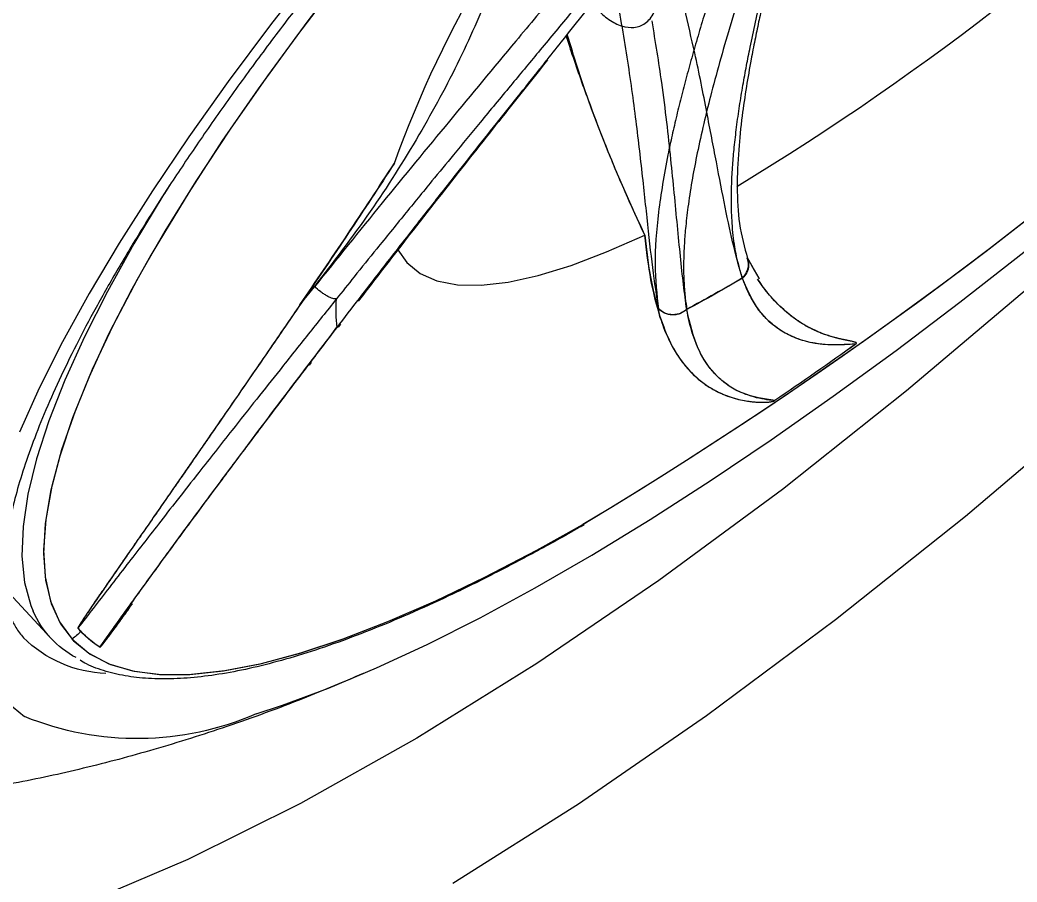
# Model space of a CAD drawing. Header units: inches. Extents: x 0 to 84, y -22 to 124.
# Drawn here: x 15.495 to 16.493, y 70.978 to 71.84 of the extents above; entities that cross this region are included whole.
import ezdxf

# ---------------------------------------------------------------- set-up
doc = ezdxf.new("R2010")
doc.units = ezdxf.units.IN
doc.header["$MEASUREMENT"] = 0
doc.layers.add('1', color=4, linetype='Continuous')
doc.layers.add('EXPORT', color=7, linetype='Continuous')
doc.layers.get('EXPORT').off()

# ---------------------------------------------------------------- blocks, each defined once
blk = doc.blocks.new('3.65 -1')
at = {"layer": '1', "color": 3, "linetype": 'Continuous', "lineweight": 25}
for p, q in [((0.96107, -0.62559), (0.93793, -0.62214)), ((0.95841, -0.62499), (0.93794, -0.62193)), ((1.37074, -0.70034), (1.37074, -0.63245)), ((1.37074, -0.70034), (1.37074, -0.63245)), ((0.94455, -0.66734), (0.94806, -0.66795)), ((0.94702, -0.66756), (0.94916, -0.66744)), ((0.94852, -0.66633), (0.94916, -0.66722)), ((0.99197, -0.67557), (0.9953, -0.67615)), ((0.70569, -0.88034), (0.70097, -0.87273)), ((0.70516, -0.87924), (0.70098, -0.87252)), ((0.60095, -0.89534), (0.60434, -0.9094)), ((0.60095, -0.89556), (0.6044, -0.90989)), ((0.60434, -0.9094), (0.60652, -0.91843)), ((0.6044, -0.90989), (0.60664, -0.91915))]:
    blk.add_line(p, q, dxfattribs=at)
at = {"layer": '1', "color": 3, "linetype": 'Continuous', "lineweight": 25, "flags": 128}
for points in [[(-0.09741, -0.3374), (-0.0122, -0.33686), (0.07298, -0.3376), (0.15785, -0.33963), (0.24212, -0.34293), (0.3255, -0.34749), (0.40773, -0.3533), (0.4885, -0.36033), (0.56756, -0.36857), (0.64464, -0.37799), (0.71947, -0.38855), (0.7918, -0.40021), (0.86139, -0.41295), (0.92799, -0.42671), (0.9914, -0.44145), (1.05138, -0.45712), (1.10775, -0.47367), (1.1603, -0.49104), (1.20886, -0.50917), (1.25326, -0.52799)], [(1.44615, -0.71784), (1.44327, -0.73988), (1.44327, -0.73988)], [(-0.18473, -0.36233), (-0.10203, -0.36039), (-0.01902, -0.35974), (0.06398, -0.36039), (0.14668, -0.36233), (0.22877, -0.36557), (0.30997, -0.37008), (0.38996, -0.37585), (0.46846, -0.38286), (0.54517, -0.39108), (0.61984, -0.40049), (0.69217, -0.41105), (0.7619, -0.42272), (0.82879, -0.43546), (0.89258, -0.44922), (0.95304, -0.46395), (1.00996, -0.4796), (1.05215, -0.49253)], [(-0.15473, -0.36147), (-0.07268, -0.36001), (0.00957, -0.35981), (0.09171, -0.36089), (0.17346, -0.36324), (0.25452, -0.36685), (0.3346, -0.37171), (0.41341, -0.3778), (0.49068, -0.3851), (0.56612, -0.39358), (0.63947, -0.40321), (0.71046, -0.41396), (0.77883, -0.42579), (0.84436, -0.43866), (0.90679, -0.45252), (0.9659, -0.46732), (1.0215, -0.48301), (1.03625, -0.48751)], [(0.9747, -0.44888), (0.98549, -0.45177), (1.04113, -0.46776), (1.09297, -0.48459), (1.14084, -0.50219), (1.18455, -0.52049), (1.22395, -0.53944), (1.2589, -0.55897), (1.28928, -0.579), (1.31498, -0.59947), (1.3359, -0.6203), (1.35197, -0.64142), (1.36313, -0.66274), (1.36528, -0.66849)], [(0.9747, -0.44888), (0.98549, -0.45177), (1.04113, -0.46776), (1.09297, -0.48459), (1.14084, -0.50219), (1.18455, -0.52049), (1.22395, -0.53944), (1.2589, -0.55897), (1.28928, -0.579), (1.31498, -0.59947), (1.3359, -0.6203), (1.35197, -0.64142), (1.36313, -0.66274), (1.36528, -0.66849)], [(1.03625, -0.48751), (1.07336, -0.49953), (1.12132, -0.51683), (1.16519, -0.53483), (1.20483, -0.55349), (1.24008, -0.57272), (1.27083, -0.59247), (1.29696, -0.61265), (1.31837, -0.6332), (1.335, -0.65405), (1.34679, -0.67512), (1.35368, -0.69633), (1.35566, -0.71762)], [(1.05215, -0.49253), (1.06313, -0.49611), (1.11234, -0.51342), (1.15743, -0.53147), (1.19822, -0.55019), (1.23457, -0.56951), (1.26635, -0.58937), (1.29344, -0.60969), (1.31574, -0.63039), (1.33317, -0.6514), (1.34566, -0.67265), (1.35318, -0.69406), (1.35569, -0.71554)], [(0.85187, -0.65175), (0.85401, -0.66725), (0.85161, -0.68429), (0.84425, -0.70124), (0.83197, -0.718), (0.81485, -0.73447), (0.79297, -0.75056), (0.76647, -0.76617), (0.73549, -0.78123), (0.70021, -0.79563), (0.66084, -0.80931)], [(0.85187, -0.65175), (0.85401, -0.66725), (0.85161, -0.68429), (0.84425, -0.70124), (0.83197, -0.718), (0.81485, -0.73447), (0.79297, -0.75056), (0.76647, -0.76617), (0.73549, -0.78123), (0.70021, -0.79563), (0.66084, -0.80931)], [(1.35566, -0.71762), (1.35272, -0.73889), (1.34487, -0.76008), (1.33214, -0.78111), (1.31457, -0.80191), (1.29222, -0.8224), (1.26518, -0.8425), (1.23355, -0.86215), (1.19743, -0.88128), (1.15696, -0.89981), (1.11227, -0.91768), (1.06354, -0.93483), (1.01093, -0.95119), (0.95464, -0.96671), (0.89927, -0.98031)], [(1.35569, -0.71554), (1.35318, -0.73702), (1.34566, -0.75843), (1.33317, -0.77967), (1.31574, -0.80069), (1.29344, -0.82139), (1.26635, -0.84171), (1.23457, -0.86156), (1.19822, -0.88089), (1.15743, -0.89961), (1.11234, -0.91766), (1.06313, -0.93497), (1.00996, -0.95148), (0.95304, -0.96713), (0.90338, -0.97935)], [(1.27171, -0.89553), (1.24644, -0.90721), (1.20136, -0.92593), (1.15215, -0.94394), (1.09898, -0.96118), (1.04202, -0.97759), (0.98148, -0.99311), (0.91755, -1.0077), (0.85045, -1.0213), (0.7804, -1.03387), (0.70766, -1.04536), (0.63245, -1.05574), (0.55504, -1.06497), (0.47569, -1.07302), (0.39466, -1.07986), (0.31223, -1.08547), (0.22869, -1.08983), (0.1443, -1.09293), (0.05936, -1.09475), (0.04063, -1.09498)]]:
    blk.add_lwpolyline(points, dxfattribs=at)
at = {"layer": '1', "color": 3, "linetype": 'Continuous', "lineweight": 25}
for centre, radius, start, end in [((0.28886, -1.56216), 1.09964, 62.58182, 85.5265), ((0.83167, -0.75188), 0.14468, 35.70582, 47.01317), ((1.2743, -0.70034), 0.09639, 341.04602, 19.29299), ((1.26706, -0.6762), 0.12345, 314.92008, 357.77456), ((1.25063, -0.71594), 0.09338, 344.96894, 2.85681), ((1.25003, -0.71584), 0.09398, 345.0028, 359.90467), ((1.2525, -0.716), 0.09151, 0.0017, 2.9503), ((1.27773, 1.11488), 1.83208, 272.07334, 272.4387), ((1.17279, -0.61413), 0.29828, 289.36698, 335.06463), ((-0.00473, 1.90642), 2.8006, 268.00452, 281.64298), ((0.26931, 0.68482), 1.62981, 282.36997, 284.61796), ((0.26932, 0.68456), 1.62977, 282.37016, 284.61819), ((-0.01191, 3.3639), 4.43875, 256.70368, 281.84583), ((-0.01261, 3.36145), 4.4364, 256.76496, 281.91563), ((0.11783, 2.6247), 3.68667, 277.2024, 278.74275), ((0.11781, 2.6248), 3.68677, 277.20258, 278.74271)]:
    blk.add_arc(centre, radius, start, end, dxfattribs=at)
at = {"layer": '1', "linetype": 'Continuous', "lineweight": 25}
for points, knots in [([(1.76758, -0.55544), (1.76876, -0.55396), (1.77578, -0.54523), (1.78549, -0.52851), (1.79636, -0.5052), (1.80335, -0.48104), (1.80655, -0.45604), (1.8055, -0.4301), (1.79996, -0.40438), (1.79019, -0.37929), (1.77668, -0.35523), (1.75918, -0.33159), (1.73779, -0.30848), (1.71264, -0.28596), (1.68388, -0.26407), (1.65161, -0.24282), (1.61591, -0.22219), (1.57684, -0.20218), (1.53448, -0.18278), (1.48888, -0.164), (1.44014, -0.14586), (1.38834, -0.12838), (1.33359, -0.11159), (1.27598, -0.09551), (1.21565, -0.08017), (1.15271, -0.06559), (1.0873, -0.05181), (1.01958, -0.03885), (0.94969, -0.02673), (0.87779, -0.01548), (0.80408, -0.00513), (0.72873, 0.00431), (0.65197, 0.01282), (0.57405, 0.02037), (0.49528, 0.02695), (0.41611, 0.03254), (0.3373, 0.03712), (0.26064, 0.04066), (0.19045, 0.04312), (0.12905, 0.04467), (0.06073, 0.04588), (0.01226, 0.04606), (-0.01902, 0.04618)], [0, 0, 0, 0, 0.004903, 0.0291008, 0.0532003, 0.0773195, 0.1017391, 0.1269196, 0.1534297, 0.1782475, 0.2036878, 0.2296701, 0.2560048, 0.2825136, 0.3090857, 0.3356414, 0.3621761, 0.3886889, 0.4151814, 0.4416557, 0.468114, 0.4945582, 0.5209896, 0.5474086, 0.5738155, 0.6002095, 0.6265892, 0.6529525, 0.6792959, 0.7056148, 0.7319022, 0.7581479, 0.7843366, 0.8104443, 0.8364308, 0.8622237, 0.8876783, 0.9124552, 0.9355279, 0.9543553, 0.970543, 1, 1, 1, 1]), ([(1.1658, -0.93886), (1.18782, -0.93089), (1.23513, -0.91376), (1.30482, -0.88405), (1.37411, -0.8511), (1.43881, -0.81651), (1.49985, -0.7801), (1.55784, -0.74159), (1.61318, -0.70083), (1.6659, -0.65745), (1.70799, -0.61984), (1.73161, -0.59559), (1.73929, -0.58772)], [0, 0, 0, 0, 0.107428, 0.230782, 0.346072, 0.455197, 0.559789, 0.661119, 0.76013, 0.857504, 0.953713, 1, 1, 1, 1])]:
    blk.add_open_spline(points, degree=3, knots=knots, dxfattribs=at)
at = {"layer": '1', "color": 3, "linetype": 'Continuous', "lineweight": 25}
for points, knots in [([(-0.01902, -0.34588), (0.00751, -0.34598), (0.04503, -0.34613), (0.10059, -0.34711), (0.14839, -0.34831), (0.20513, -0.35032), (0.26435, -0.35305), (0.3258, -0.3566), (0.38845, -0.36099), (0.45161, -0.36622), (0.51474, -0.37231), (0.57738, -0.37924), (0.63915, -0.38699), (0.69974, -0.39554), (0.75884, -0.40487), (0.81621, -0.41494), (0.87161, -0.42571), (0.92483, -0.43715), (0.97569, -0.4492), (1.02402, -0.46182), (1.06968, -0.47494), (1.11251, -0.48851), (1.15242, -0.50247), (1.1893, -0.51673), (1.22307, -0.53123), (1.25367, -0.54588), (1.28107, -0.56058), (1.30524, -0.57525), (1.3262, -0.58977), (1.344, -0.60405), (1.35871, -0.61796), (1.37044, -0.63142), (1.37937, -0.64436), (1.38564, -0.65684), (1.38964, -0.66913), (1.39014, -0.67702), (1.39041, -0.68118)], [0, 0, 0, 0, 0.035425, 0.05008, 0.074343, 0.099533, 0.126527, 0.154643, 0.183603, 0.213182, 0.243218, 0.273592, 0.304209, 0.334997, 0.365895, 0.396854, 0.427831, 0.458786, 0.489687, 0.5205, 0.551195, 0.581741, 0.612109, 0.64227, 0.672196, 0.701863, 0.73125, 0.760347, 0.789163, 0.817738, 0.846166, 0.874617, 0.903384, 0.933048, 0.964694, 1, 1, 1, 1]), ([(0.5581, -0.49845), (0.56067, -0.49994), (0.57474, -0.50814), (0.60153, -0.52159), (0.63852, -0.53879), (0.69036, -0.56009), (0.75952, -0.58358), (0.84754, -0.60663), (0.90729, -0.61674), (0.93794, -0.62193)], [0, 0, 0, 0, 0.022366, 0.122449, 0.223456, 0.325708, 0.537397, 0.762634, 1, 1, 1, 1]), ([(0.24303, -0.5297), (0.2483, -0.53041), (0.26145, -0.53219), (0.28255, -0.53503), (0.30618, -0.5382), (0.32965, -0.54133), (0.35294, -0.54442), (0.37605, -0.54746), (0.40192, -0.55085), (0.43068, -0.55458), (0.46245, -0.55868), (0.49435, -0.56278), (0.5264, -0.56688), (0.55858, -0.57099), (0.59089, -0.57511), (0.64686, -0.58228), (0.72743, -0.59272), (0.83314, -0.6069), (0.90258, -0.617), (0.93793, -0.62214)], [0, 0, 0, 0, 0.023618, 0.058963, 0.093864, 0.128331, 0.162378, 0.196017, 0.229259, 0.274874, 0.320472, 0.366073, 0.4117, 0.457379, 0.50314, 0.549015, 0.694913, 0.844681, 1, 1, 1, 1]), ([(0.25476, -0.55519), (0.2771, -0.55825), (0.3319, -0.56577), (0.4217, -0.57772), (0.50357, -0.58837), (0.56789, -0.59668), (0.61259, -0.60247), (0.65877, -0.60848), (0.70286, -0.61428), (0.74366, -0.61972), (0.78313, -0.62506), (0.82325, -0.63059), (0.86401, -0.63635), (0.89981, -0.64152), (0.92095, -0.64466), (0.93032, -0.64604)], [0, 0, 0, 0, 0.102879, 0.252471, 0.402022, 0.464249, 0.534193, 0.597201, 0.665689, 0.72661, 0.775762, 0.839106, 0.903831, 0.957397, 1, 1, 1, 1]), ([(0.61291, -0.61422), (0.60449, -0.61294), (0.58454, -0.60992), (0.55402, -0.60531), (0.52232, -0.60051), (0.47665, -0.59357), (0.41908, -0.58474), (0.3514, -0.57419), (0.30575, -0.56697), (0.28259, -0.56328), (0.27919, -0.56274)], [0, 0, 0, 0, 0.074944, 0.1776, 0.271689, 0.357359, 0.585203, 0.78707, 0.968726, 1, 1, 1, 1]), ([(0.79523, -0.58604), (0.82233, -0.59278), (0.87734, -0.60644), (0.93113, -0.61874), (0.95841, -0.62499)], [0, 0, 0, 0, 0.492761, 1, 1, 1, 1]), ([(0.96107, -0.62559), (0.93386, -0.61937), (0.87921, -0.60689), (0.8233, -0.59301), (0.79523, -0.58604)], [0, 0, 0, 0, 0.497969, 1, 1, 1, 1]), ([(0.54201, -0.61004), (0.54165, -0.6158), (0.54091, -0.62732), (0.53549, -0.64103), (0.52726, -0.6508), (0.51601, -0.65535), (0.50392, -0.65391), (0.49603, -0.64893), (0.49279, -0.64687)], [0, 0, 0, 0, 0.15744, 0.31461, 0.478921, 0.660342, 0.860124, 1, 1, 1, 1]), ([(0.66084, -0.80931), (0.64539, -0.76341), (0.62288, -0.69652), (0.59098, -0.6302), (0.58096, -0.60938)], [0, 0, 0, 0, 0.6861974, 1, 1, 1, 1]), ([(0.66084, -0.80931), (0.65515, -0.79207), (0.64444, -0.75957), (0.62724, -0.71381), (0.60921, -0.66941), (0.59457, -0.63532), (0.58482, -0.61456), (0.58251, -0.60962)], [0, 0, 0, 0, 0.258481, 0.487172, 0.686619, 0.925454, 1, 1, 1, 1]), ([(0.61278, -0.61458), (0.63533, -0.61801), (0.68459, -0.6255), (0.76373, -0.63773), (0.84279, -0.65019), (0.89364, -0.65879), (0.91564, -0.6625)], [0, 0, 0, 0, 0.219026, 0.478537, 0.77446, 1, 1, 1, 1]), ([(0.94916, -0.66744), (0.93713, -0.66539), (0.91023, -0.6608), (0.86478, -0.6533), (0.81543, -0.64537), (0.7696, -0.63817), (0.72981, -0.63201), (0.69491, -0.62666), (0.65954, -0.62129), (0.63263, -0.61721), (0.61677, -0.6148), (0.61291, -0.61422)], [0, 0, 0, 0, 0.111662, 0.24974, 0.414109, 0.555159, 0.65684, 0.764985, 0.861608, 0.966292, 1, 1, 1, 1]), ([(0.3553, -0.62644), (0.35783, -0.62777), (0.36631, -0.63223), (0.38037, -0.63978), (0.39743, -0.64903), (0.41399, -0.65814), (0.43008, -0.66711), (0.44568, -0.67594), (0.46274, -0.68574), (0.48118, -0.69653), (0.50084, -0.70831), (0.51986, -0.72002), (0.53823, -0.73165), (0.55591, -0.74321), (0.57288, -0.7547), (0.6009, -0.77442), (0.63683, -0.80227), (0.67544, -0.83801), (0.69236, -0.86102), (0.70097, -0.87273)], [0, 0, 0, 0, 0.015125, 0.050778, 0.085982, 0.120749, 0.155092, 0.189023, 0.222554, 0.268567, 0.314561, 0.360558, 0.406582, 0.452659, 0.498819, 0.545092, 0.69226, 0.84333, 1, 1, 1, 1]), ([(0.52211, -0.61994), (0.52839, -0.62972), (0.54098, -0.6493), (0.55975, -0.67705), (0.5783, -0.70366), (0.59649, -0.729), (0.62039, -0.76165), (0.64889, -0.79972), (0.67928, -0.84047), (0.69362, -0.86165), (0.70098, -0.87252)], [0, 0, 0, 0, 0.084281, 0.168842, 0.25393, 0.339803, 0.426735, 0.606708, 0.798198, 1, 1, 1, 1]), ([(0.93032, -0.64604), (0.93112, -0.64528), (0.93234, -0.64409), (0.93396, -0.6407), (0.93515, -0.63749), (0.93619, -0.63377), (0.93731, -0.6286), (0.93768, -0.62469), (0.93793, -0.62214)], [0, 0, 0, 0, 0.234643, 0.362491, 0.494052, 0.626491, 0.756855, 1, 1, 1, 1]), ([(0.95841, -0.62499), (0.98207, -0.63032), (1.03253, -0.6417), (1.08618, -0.65358), (1.1218, -0.66144), (1.13779, -0.66496), (1.15397, -0.66852), (1.17033, -0.67212), (1.18684, -0.67574), (1.20351, -0.6794), (1.22032, -0.68308), (1.23838, -0.68704), (1.25696, -0.69111), (1.27535, -0.69514), (1.29184, -0.69878), (1.30772, -0.7023), (1.32191, -0.7055), (1.33348, -0.70821), (1.34013, -0.7099), (1.343, -0.71079), (1.34368, -0.71109), (1.34386, -0.71122), (1.34388, -0.71127), (1.34389, -0.71129)], [0, 0, 0, 0, 0.163858, 0.349567, 0.388728, 0.428787, 0.469751, 0.511629, 0.554428, 0.598156, 0.642821, 0.688429, 0.744127, 0.795405, 0.842207, 0.884487, 0.933024, 0.967922, 0.990247, 0.996641, 0.998677, 0.999422, 1, 1, 1, 1]), ([(0.96106, -0.62559), (0.96882, -0.62734), (0.98484, -0.63096), (1.00933, -0.63646), (1.03556, -0.64232), (1.06391, -0.64862), (1.09472, -0.65545), (1.12236, -0.66155), (1.14503, -0.66654), (1.16232, -0.67034), (1.17891, -0.67398), (1.196, -0.67773), (1.21358, -0.68158), (1.23382, -0.68601), (1.25525, -0.6907), (1.27639, -0.69535), (1.29389, -0.69921), (1.3097, -0.70272), (1.32327, -0.7058), (1.33426, -0.70839), (1.34044, -0.70997), (1.34308, -0.71081), (1.34369, -0.7111), (1.34386, -0.71122), (1.34388, -0.71127), (1.34389, -0.71129)], [0, 0, 0, 0, 0.053789, 0.111121, 0.172085, 0.240183, 0.315437, 0.397753, 0.446472, 0.487606, 0.530568, 0.575389, 0.6221, 0.670733, 0.73917, 0.798545, 0.848651, 0.889315, 0.936858, 0.97, 0.990801, 0.9968, 0.998729, 0.999441, 1, 1, 1, 1]), ([(0.93032, -0.64604), (0.9452, -0.64826), (0.97538, -0.65277), (1.01751, -0.65913), (1.05797, -0.6653), (1.10131, -0.67199), (1.14378, -0.67865), (1.18287, -0.68487), (1.21277, -0.68968), (1.23958, -0.69403), (1.26595, -0.69835), (1.29276, -0.70277), (1.31913, -0.70715), (1.3358, -0.70994), (1.34389, -0.71129)], [0, 0, 0, 0, 0.097857, 0.198476, 0.28281, 0.373965, 0.49978, 0.585072, 0.659438, 0.722563, 0.788513, 0.863001, 0.933535, 1, 1, 1, 1]), ([(0.3411, -0.65051), (0.35741, -0.65915), (0.39819, -0.68075), (0.45779, -0.71482), (0.50743, -0.74513), (0.54279, -0.76834), (0.5658, -0.78424), (0.58792, -0.80046), (0.60739, -0.81576), (0.6239, -0.82976), (0.63859, -0.8432), (0.65216, -0.85675), (0.66432, -0.87041), (0.67375, -0.88234), (0.67852, -0.88935), (0.68064, -0.89246)], [0, 0, 0, 0, 0.09998, 0.250056, 0.40009, 0.462518, 0.532689, 0.5959, 0.664609, 0.725727, 0.775038, 0.838587, 0.90352, 0.95726, 1, 1, 1, 1]), ([(0.68063, -0.89224), (0.67597, -0.88562), (0.66685, -0.8727), (0.64965, -0.8498), (0.63097, -0.82529), (0.61103, -0.79925), (0.58295, -0.76213), (0.54905, -0.71674), (0.52122, -0.67486), (0.50954, -0.65727)], [0, 0, 0, 0, 0.133746, 0.261359, 0.383163, 0.499459, 0.610521, 0.836444, 1, 1, 1, 1]), ([(0.32908, -0.66292), (0.33191, -0.66465), (0.34766, -0.67428), (0.37148, -0.68967), (0.39804, -0.70715), (0.41713, -0.72011), (0.43262, -0.73085), (0.44773, -0.74159), (0.46557, -0.75462), (0.48627, -0.77034), (0.51036, -0.78975), (0.53605, -0.81222), (0.56205, -0.8381), (0.58623, -0.86699), (0.59604, -0.88612), (0.60128, -0.89631)], [0, 0, 0, 0, 0.019877, 0.11059, 0.178738, 0.224496, 0.263662, 0.306638, 0.353421, 0.421705, 0.499622, 0.596139, 0.711785, 0.846442, 1, 1, 1, 1]), ([(0.61846, -0.90738), (0.61652, -0.90324), (0.61219, -0.89398), (0.60253, -0.87825), (0.58979, -0.86104), (0.57579, -0.84489), (0.56219, -0.83076), (0.54923, -0.81826), (0.53504, -0.80548), (0.52001, -0.7926), (0.50378, -0.7794), (0.48727, -0.76659), (0.47128, -0.75467), (0.44729, -0.73732), (0.41509, -0.71507), (0.37389, -0.68825), (0.34616, -0.67068), (0.33178, -0.66199), (0.33081, -0.6614)], [0, 0, 0, 0, 0.056902, 0.127265, 0.211025, 0.282903, 0.334719, 0.389828, 0.439066, 0.492412, 0.54702, 0.598291, 0.645283, 0.68807, 0.801865, 0.902686, 0.993413, 1, 1, 1, 1]), ([(1.34081, -0.74016), (1.31838, -0.73559), (1.27493, -0.72673), (1.20634, -0.71341), (1.1291, -0.69894), (1.04436, -0.68369), (0.9795, -0.67247), (0.94916, -0.66722)], [0, 0, 0, 0, 0.1983, 0.383977, 0.557019, 0.792773, 1, 1, 1, 1]), ([(1.34081, -0.74016), (1.32438, -0.73681), (1.2922, -0.73025), (1.24038, -0.72006), (1.18996, -0.71042), (1.13969, -0.70107), (1.09177, -0.69237), (1.04378, -0.68384), (0.9966, -0.6756), (0.96511, -0.67019), (0.94916, -0.66744)], [0, 0, 0, 0, 0.145983, 0.285983, 0.431895, 0.548015, 0.670479, 0.786039, 0.891617, 1, 1, 1, 1]), ([(0.61846, -0.90716), (0.61378, -0.89786), (0.60457, -0.87956), (0.5837, -0.84472), (0.55937, -0.80576), (0.53128, -0.76098), (0.50362, -0.7163), (0.48486, -0.68344), (0.47718, -0.66999)], [0, 0, 0, 0, 0.1835091, 0.3610108, 0.5330775, 0.6988179, 0.876722, 1, 1, 1, 1]), ([(0.90246, -0.98025), (0.90416, -0.97987), (0.92326, -0.97563), (0.95763, -0.96689), (1.00522, -0.95402), (1.04999, -0.94051), (1.09214, -0.92648), (1.13148, -0.91194), (1.16796, -0.89695), (1.20153, -0.88153), (1.23214, -0.86571), (1.25978, -0.84951), (1.28444, -0.83294), (1.30612, -0.81599), (1.32481, -0.79861), (1.34057, -0.78077), (1.35305, -0.76235), (1.36105, -0.74749), (1.36361, -0.73862), (1.36429, -0.73627)], [0, 0, 0, 0, 0.0064375, 0.072451, 0.138374, 0.2041601, 0.2697682, 0.3351624, 0.4003134, 0.4651986, 0.5298058, 0.5941357, 0.6582075, 0.7220646, 0.7857728, 0.8493908, 0.9130472, 0.9769745, 1, 1, 1, 1]), ([(0.90751, -0.97912), (0.90752, -0.97912), (0.9249, -0.97523), (0.9576, -0.96688), (1.00522, -0.95402), (1.04999, -0.94051), (1.09214, -0.92648), (1.13148, -0.91194), (1.16796, -0.89695), (1.20153, -0.88153), (1.23214, -0.86571), (1.25978, -0.84951), (1.28444, -0.83294), (1.30612, -0.81599), (1.32481, -0.79861), (1.34057, -0.78077), (1.35305, -0.76235), (1.36105, -0.74749), (1.36361, -0.73862), (1.36429, -0.73627)], [0, 0, 0, 0, 0.00005, 0.066488, 0.132835, 0.199044, 0.265074, 0.330888, 0.396458, 0.461761, 0.526783, 0.591527, 0.65601, 0.720278, 0.784396, 0.848423, 0.912488, 0.976826, 1, 1, 1, 1]), ([(1.34081, -0.74016), (1.3408, -0.74018), (1.34079, -0.7402), (1.34072, -0.74023), (1.34066, -0.74025), (1.34058, -0.74027), (1.34045, -0.74028), (1.34011, -0.74029), (1.33951, -0.74026), (1.33685, -0.74002), (1.33315, -0.73941), (1.3279, -0.73851), (1.32244, -0.73751), (1.31596, -0.73629), (1.30935, -0.73499), (1.3028, -0.73368), (1.29652, -0.73241), (1.2914, -0.73136), (1.28835, -0.73073), (1.28754, -0.73056)], [0, 0, 0, 0, 0.002928, 0.004204, 0.005445, 0.006732, 0.008134, 0.011492, 0.021206, 0.03553, 0.141976, 0.225244, 0.328543, 0.451796, 0.594889, 0.707229, 0.826925, 0.953926, 1, 1, 1, 1]), ([(1.34081, -0.74016), (1.34081, -0.74017), (1.3408, -0.74019), (1.34076, -0.74022), (1.3407, -0.74024), (1.34063, -0.74026), (1.34053, -0.74027), (1.34036, -0.74029), (1.33995, -0.74029), (1.33921, -0.74025), (1.33593, -0.73991), (1.33156, -0.73916), (1.32551, -0.7381), (1.31952, -0.73698), (1.31243, -0.73561), (1.30246, -0.73365), (1.29473, -0.73203), (1.28977, -0.73098)], [0, 0, 0, 0, 0.001848, 0.003483, 0.00499, 0.006477, 0.008057, 0.009821, 0.014158, 0.026917, 0.045787, 0.185514, 0.282268, 0.401398, 0.54281, 0.706373, 1, 1, 1, 1]), ([(0.66084, -0.80931), (0.66972, -0.82141), (0.68775, -0.84598), (0.6993, -0.86805), (0.70516, -0.87924)], [0, 0, 0, 0, 0.492781, 1, 1, 1, 1]), ([(0.70569, -0.88034), (0.69991, -0.8692), (0.68832, -0.84681), (0.67002, -0.82184), (0.66084, -0.80931)], [0, 0, 0, 0, 0.497968, 1, 1, 1, 1]), ([(0.68063, -0.89224), (0.68189, -0.89215), (0.68447, -0.89198), (0.68832, -0.89076), (0.692, -0.8888), (0.69524, -0.88612), (0.69782, -0.88293), (0.70026, -0.87845), (0.7007, -0.87484), (0.70098, -0.87252)], [0, 0, 0, 0, 0.12141, 0.249103, 0.380727, 0.513444, 0.644273, 0.770475, 1, 1, 1, 1]), ([(0.68064, -0.89246), (0.68309, -0.89217), (0.68687, -0.89173), (0.69154, -0.88929), (0.69483, -0.88674), (0.69752, -0.88358), (0.70018, -0.87898), (0.70066, -0.87519), (0.70097, -0.87273)], [0, 0, 0, 0, 0.234644, 0.362491, 0.494053, 0.626492, 0.756856, 1, 1, 1, 1]), ([(0.70516, -0.87924), (0.70896, -0.88824), (0.71725, -0.90786), (0.72128, -0.93542), (0.71955, -0.95453), (0.71676, -0.96542), (0.71569, -0.96901), (0.71446, -0.9726), (0.71307, -0.97619), (0.71151, -0.97979), (0.70919, -0.98461), (0.706, -0.99033), (0.70184, -0.99659), (0.69771, -1.00199), (0.69326, -1.00712), (0.68877, -1.01167), (0.68442, -1.01545), (0.68141, -1.01766), (0.67952, -1.0187), (0.67877, -1.01899), (0.67843, -1.01909), (0.67827, -1.01912), (0.67819, -1.01913)], [0, 0, 0, 0, 0.1557294, 0.3393013, 0.5252982, 0.5514284, 0.5779765, 0.6049458, 0.6323388, 0.6601585, 0.6884077, 0.746188, 0.7982345, 0.8444556, 0.8847724, 0.9334498, 0.96796, 0.9902731, 0.9966567, 0.9986865, 0.9994265, 1, 1, 1, 1]), ([(0.70569, -0.88034), (0.70713, -0.88352), (0.71014, -0.89012), (0.71378, -0.90012), (0.71685, -0.91064), (0.7191, -0.92161), (0.72036, -0.93298), (0.72041, -0.94289), (0.71972, -0.95093), (0.71879, -0.95711), (0.71752, -0.96304), (0.7158, -0.96909), (0.7136, -0.97524), (0.71054, -0.98224), (0.7066, -0.98955), (0.7019, -0.99665), (0.69741, -1.00245), (0.69283, -1.00765), (0.68838, -1.01208), (0.68416, -1.01568), (0.68127, -1.01776), (0.67947, -1.01873), (0.67875, -1.019), (0.67842, -1.01909), (0.67826, -1.01912), (0.67819, -1.01913)], [0, 0, 0, 0, 0.054642, 0.113859, 0.177765, 0.246485, 0.320155, 0.398922, 0.446438, 0.487571, 0.530535, 0.575359, 0.622076, 0.670716, 0.739156, 0.798534, 0.848643, 0.889309, 0.936854, 0.969999, 0.9908, 0.996799, 0.998729, 0.999441, 1, 1, 1, 1]), ([(0.61846, -0.90716), (0.61606, -0.90689), (0.61111, -0.90634), (0.60471, -0.90225), (0.60239, -0.89801), (0.60125, -0.89593)], [0, 0, 0, 0, 0.322542, 0.667319, 1, 1, 1, 1]), ([(0.60131, -0.89627), (0.60246, -0.89834), (0.6048, -0.90256), (0.61118, -0.90657), (0.6161, -0.90712), (0.61846, -0.90738)], [0, 0, 0, 0, 0.333989, 0.679474, 1, 1, 1, 1]), ([(0.67819, -1.01913), (0.68505, -1.01037), (0.69875, -0.99286), (0.70555, -0.96245), (0.7017, -0.92932), (0.68765, -0.9046), (0.68063, -0.89224)], [0, 0, 0, 0, 0.25023, 0.500302, 0.750202, 1, 1, 1, 1]), ([(0.67819, -1.01913), (0.68052, -1.01647), (0.68534, -1.01097), (0.69147, -1.002), (0.69627, -0.99306), (0.69997, -0.98378), (0.70268, -0.9738), (0.70407, -0.96238), (0.70374, -0.95085), (0.70216, -0.94074), (0.69992, -0.93193), (0.69692, -0.92307), (0.69275, -0.91339), (0.68734, -0.903), (0.68286, -0.89595), (0.68064, -0.89246)], [0, 0, 0, 0, 0.07794, 0.161392, 0.250171, 0.318209, 0.401717, 0.500208, 0.593768, 0.669368, 0.727504, 0.786962, 0.859456, 0.930456, 1, 1, 1, 1]), ([(0.58004, -1.03288), (0.58821, -1.02617), (0.60403, -1.01319), (0.61909, -0.99186), (0.62849, -0.96726), (0.63007, -0.93958), (0.62216, -0.91749), (0.61846, -0.90716)], [0, 0, 0, 0, 0.1983, 0.383977, 0.557019, 0.792773, 1, 1, 1, 1]), ([(0.58005, -1.03288), (0.58616, -1.02801), (0.59813, -1.01847), (0.6118, -1.00262), (0.62118, -0.98688), (0.62678, -0.97087), (0.62903, -0.95535), (0.62822, -0.93949), (0.62494, -0.92366), (0.62064, -0.91285), (0.61846, -0.90738)], [0, 0, 0, 0, 0.145417, 0.285013, 0.430847, 0.54672, 0.669381, 0.785067, 0.891138, 1, 1, 1, 1]), ([(0.58005, -1.03288), (0.58, -1.03288), (0.5799, -1.03289), (0.57976, -1.0329), (0.57966, -1.03289), (0.57957, -1.03288), (0.57941, -1.03284), (0.57926, -1.03275), (0.57895, -1.03229), (0.57931, -1.03153), (0.57986, -1.03044), (0.58062, -1.02926), (0.5816, -1.02781), (0.5829, -1.02599), (0.58453, -1.02374), (0.58647, -1.02101), (0.58864, -1.01785), (0.59098, -1.01425), (0.59345, -1.01019), (0.59576, -1.00606), (0.59786, -1.00194), (0.59975, -0.9979), (0.60155, -0.99361), (0.60327, -0.98905), (0.60485, -0.98421), (0.60672, -0.97755), (0.60923, -0.96575), (0.61062, -0.94891), (0.61011, -0.93215), (0.60856, -0.92218), (0.60809, -0.9192)], [0, 0, 0, 0, 0.000463, 0.000859, 0.001052, 0.001251, 0.001699, 0.002919, 0.004693, 0.017961, 0.028507, 0.041846, 0.057975, 0.076887, 0.102417, 0.131922, 0.165371, 0.20273, 0.243959, 0.289014, 0.325706, 0.36408, 0.404118, 0.4458, 0.489108, 0.534021, 0.620748, 0.789462, 0.937272, 1, 1, 1, 1]), ([(0.58004, -1.03288), (0.58001, -1.03288), (0.57994, -1.03289), (0.57983, -1.0329), (0.57972, -1.0329), (0.57963, -1.03289), (0.57954, -1.03287), (0.57944, -1.03284), (0.57926, -1.03275), (0.57915, -1.03257), (0.5791, -1.0319), (0.57977, -1.03064), (0.58101, -1.0287), (0.58274, -1.02629), (0.58467, -1.02362), (0.58679, -1.02065), (0.58901, -1.0174), (0.59147, -1.0136), (0.5941, -1.00922), (0.59643, -1.00496), (0.59846, -1.00088), (0.60022, -0.99703), (0.60202, -0.99267), (0.6038, -0.98778), (0.60551, -0.98234), (0.60746, -0.97479), (0.60983, -0.96197), (0.61072, -0.94462), (0.6098, -0.92881), (0.60839, -0.92031), (0.60807, -0.91842)], [0, 0, 0, 0, 0.000316, 0.000595, 0.000852, 0.001109, 0.001386, 0.0017, 0.00248, 0.004791, 0.008209, 0.0254, 0.047343, 0.073312, 0.105462, 0.134567, 0.168688, 0.207791, 0.251837, 0.30078, 0.333083, 0.369387, 0.409661, 0.45387, 0.501976, 0.553934, 0.649014, 0.822485, 0.960465, 1, 1, 1, 1])]:
    blk.add_open_spline(points, degree=3, knots=knots, dxfattribs=at)
blk = doc.blocks.new('2020 HS PILLOW')
at = {"layer": '1', "color": 2}
for points, knots in [([(5.80341, -0.01266), (5.57582, -0.01169), (5.12065, -0.00973), (4.4379, -0.00729), (3.75514, -0.00518), (3.07239, -0.00344), (2.38964, -0.00205), (1.70688, -0.00102), (1.02413, -0.00033), (0.34138, 0.00001), (-0.34138, 0.00001), (-1.02413, -0.00033), (-1.70688, -0.00102), (-2.38964, -0.00205), (-3.07239, -0.00344), (-3.75514, -0.00518), (-4.4379, -0.00729), (-5.12065, -0.00973), (-5.57582, -0.01169), (-5.80341, -0.01266)], [0, 0, 0, 0, 0.058824, 0.117648, 0.176472, 0.235295, 0.294119, 0.352942, 0.411765, 0.470588, 0.529412, 0.588235, 0.647058, 0.705881, 0.764705, 0.823528, 0.882352, 0.941176, 1, 1, 1, 1]), ([(5.80269, -0.00932), (4.0523, -0.00501), (0.18384, 0.00451), (-3.68463, -0.00443), (-5.80269, -0.00932)], [0, 0, 0, 0, 0.452479, 1, 1, 1, 1]), ([(-5.11051, -0.99295), (-5.01249, -0.992), (-4.81617, -0.99009), (-4.52128, -0.98743), (-4.22557, -0.98493), (-3.92904, -0.98259), (-3.63169, -0.98042), (-3.33353, -0.97841), (-3.03455, -0.97657), (-2.73475, -0.97489), (-2.43413, -0.97339), (-2.13269, -0.97206), (-1.83044, -0.9709), (-1.52737, -0.96991), (-1.22348, -0.9691), (-0.91877, -0.96847), (-0.61324, -0.96802), (-0.30689, -0.96774), (0.09078, -0.96762), (0.57854, -0.9679), (1.15513, -0.96887), (1.7288, -0.97047), (2.29956, -0.9727), (2.8674, -0.97554), (3.43231, -0.97898), (3.99431, -0.98303), (4.55339, -0.98761), (4.92512, -0.99117), (5.11051, -0.99295)], [0, 0, 0, 0, 0.028776, 0.057631, 0.086566, 0.11558, 0.144673, 0.173846, 0.203098, 0.232429, 0.26184, 0.291331, 0.320902, 0.350552, 0.380282, 0.410091, 0.439981, 0.46995, 0.5, 0.556693, 0.613101, 0.669223, 0.725062, 0.780616, 0.835887, 0.890874, 0.945579, 1, 1, 1, 1]), ([(5.11013, -1.44205), (5.0128, -1.44116), (4.81813, -1.43937), (4.52612, -1.43688), (4.23412, -1.43454), (3.94211, -1.43236), (3.6501, -1.43033), (3.35809, -1.42845), (3.06608, -1.42674), (2.77408, -1.42518), (2.48207, -1.42377), (2.19006, -1.42252), (1.89805, -1.42143), (1.60604, -1.42049), (1.31404, -1.41971), (1.02203, -1.41909), (0.73002, -1.41862), (0.43801, -1.41831), (0.146, -1.41815), (-0.146, -1.41815), (-0.43801, -1.41831), (-0.73002, -1.41862), (-1.02203, -1.41909), (-1.31404, -1.41971), (-1.60604, -1.42049), (-1.89805, -1.42143), (-2.19006, -1.42252), (-2.48207, -1.42377), (-2.77408, -1.42518), (-3.06608, -1.42674), (-3.35809, -1.42845), (-3.6501, -1.43033), (-3.94211, -1.43236), (-4.23412, -1.43454), (-4.52612, -1.43688), (-4.81813, -1.43937), (-5.0128, -1.44116), (-5.11013, -1.44205)], [0, 0, 0, 0, 0.028576, 0.05715, 0.085725, 0.114298, 0.142871, 0.171443, 0.200015, 0.228587, 0.257158, 0.285728, 0.314298, 0.342868, 0.371438, 0.400008, 0.428577, 0.457146, 0.485715, 0.514285, 0.542854, 0.571423, 0.599992, 0.628562, 0.657132, 0.685702, 0.714272, 0.742842, 0.771413, 0.799985, 0.828557, 0.857129, 0.885702, 0.914275, 0.94285, 0.971424, 1, 1, 1, 1])]:
    blk.add_open_spline(points, degree=3, knots=knots, dxfattribs=at)
blk = doc.blocks.new('2026 RELAY')
at = {"color": 8, "linetype": 'Continuous', "lineweight": 25, "flags": 128}
for points in [[(17.68212, 72.25433), (17.59706, 72.12028), (17.50447, 71.98484), (17.40492, 71.84887), (17.29905, 71.71323), (17.18754, 71.57878), (17.07107, 71.44637), (16.9504, 71.31683), (16.82627, 71.19099), (16.69949, 71.06964), (16.57085, 70.95355), (16.44115, 70.84345), (16.31123, 70.74004), (16.18191, 70.64397), (16.05399, 70.55584), (15.9283, 70.47623)], [(17.69113, 72.56653), (17.6294, 72.44486), (17.55896, 72.31979), (17.4803, 72.19219), (17.39396, 72.06292), (17.30052, 71.93287), (17.20063, 71.80292), (17.09496, 71.67396), (16.98424, 71.54688), (16.86923, 71.42253), (16.75071, 71.30178), (16.62948, 71.18544), (16.50639, 71.07431), (16.38226, 70.96915), (16.25795, 70.87068), (16.13431, 70.77957), (16.01217, 70.69644), (15.89238, 70.62187), (15.77576, 70.55635), (15.66309, 70.50034), (15.55516, 70.45422)]]:
    blk.add_lwpolyline(points, dxfattribs=at)
at = {"layer": '1', "color": 3, "linetype": 'Continuous', "lineweight": 25}
blk.add_open_spline([(16.43065, 72.81128), (16.39604, 72.78083), (16.36145, 72.74992), (16.29255, 72.68707), (16.25825, 72.65513), (16.15583, 72.55776), (16.08816, 72.49079), (15.98758, 72.38714), (15.95438, 72.35224), (15.88903, 72.28216), (15.85682, 72.24692), (15.76153, 72.14059), (15.6998, 72.06891), (15.60991, 71.96019), (15.5804, 71.92375), (15.5223, 71.85047), (15.49362, 71.81351), (15.40992, 71.70323), (15.35707, 71.63032), (15.25708, 71.4857), (15.20994, 71.41397), (15.14359, 71.30726), (15.12219, 71.27183), (15.08089, 71.20127), (15.06097, 71.16612), (15.00424, 71.06246), (14.97014, 70.99528), (14.90918, 70.86461), (14.88233, 70.80113), (14.84758, 70.70867), (14.83691, 70.67832), (14.81748, 70.61855), (14.80876, 70.5893), (14.78571, 70.50395), (14.7744, 70.45002), (14.75974, 70.34792), (14.75638, 70.29975), (14.75741, 70.23189), (14.75877, 70.21), (14.76356, 70.16774), (14.76697, 70.14756), (14.78018, 70.08983), (14.79295, 70.05505), (14.82624, 69.99279), (14.84677, 69.96531), (14.88351, 69.92967), (14.89677, 69.91871), (14.92524, 69.89877), (14.94035, 69.88985), (14.98824, 69.86619), (15.02358, 69.85452), (15.10099, 69.83927), (15.14305, 69.8357), (15.19991, 69.83641), (15.2115, 69.83682), (15.23511, 69.83815), (15.24715, 69.83908), (15.28377, 69.84266), (15.30882, 69.84608), (15.38584, 69.8594), (15.43966, 69.87234), (15.55221, 69.9062), (15.61093, 69.92713), (15.68745, 69.95841), (15.70291, 69.96492), (15.73415, 69.97847), (15.74996, 69.98551), (15.79756, 70.0073), (15.82962, 70.02273), (15.92675, 70.07167), (15.99278, 70.10782), (16.12734, 70.18709), (16.19586, 70.23021), (16.28312, 70.28858), (16.30066, 70.30048), (16.33588, 70.32473), (16.35358, 70.33709), (16.40656, 70.3746), (16.44186, 70.40027), (16.54768, 70.47926), (16.61814, 70.53452), (16.75885, 70.6502), (16.82911, 70.71061), (16.93436, 70.8052), (16.96952, 70.8375), (17.03898, 70.90268), (17.07335, 70.93562), (17.17536, 71.03547), (17.24193, 71.1034), (17.37222, 71.242), (17.43593, 71.31266), (17.5293, 71.42076), (17.5601, 71.45718), (17.6203, 71.5301), (17.64973, 71.56671), (17.67822, 71.60364)], degree=3, knots=[0, 0, 0, 0, 0.015625, 0.015625, 0.03125, 0.03125, 0.0625, 0.0625, 0.078125, 0.078125, 0.09375, 0.09375, 0.125, 0.125, 0.140625, 0.140625, 0.15625, 0.15625, 0.1875, 0.1875, 0.21875, 0.21875, 0.234375, 0.234375, 0.25, 0.25, 0.28125, 0.28125, 0.3125, 0.3125, 0.328125, 0.328125, 0.34375, 0.34375, 0.375, 0.375, 0.40625, 0.40625, 0.421875, 0.421875, 0.4375, 0.4375, 0.46875, 0.46875, 0.5, 0.5, 0.515625, 0.515625, 0.53125, 0.53125, 0.5625, 0.5625, 0.59375, 0.59375, 0.601562, 0.601562, 0.609375, 0.609375, 0.625, 0.625, 0.65625, 0.65625, 0.6875, 0.6875, 0.695312, 0.695312, 0.703125, 0.703125, 0.71875, 0.71875, 0.75, 0.75, 0.78125, 0.78125, 0.789062, 0.789062, 0.796875, 0.796875, 0.8125, 0.8125, 0.84375, 0.84375, 0.875, 0.875, 0.890625, 0.890625, 0.90625, 0.90625, 0.9375, 0.9375, 0.96875, 0.96875, 0.984375, 0.984375, 1, 1, 1, 1], dxfattribs=at)
at = {"layer": '1', "color": 3, "rotation": 224.9999999999999}
blk.add_blockref('2020 HS PILLOW', (12.91793, 71.16798), dxfattribs=at)
at = {"layer": 'EXPORT', "color": 1, "xscale": -1, "rotation": 42.89954660178078}
blk.add_blockref('3.65 -1', (16.05346, 72.16774), dxfattribs=at)

msp = doc.modelspace()

# ---------------------------------------------------------------- block references
msp.add_blockref('2026 RELAY', (0.00001, 0.5))

doc.saveas('drawing.dxf')
